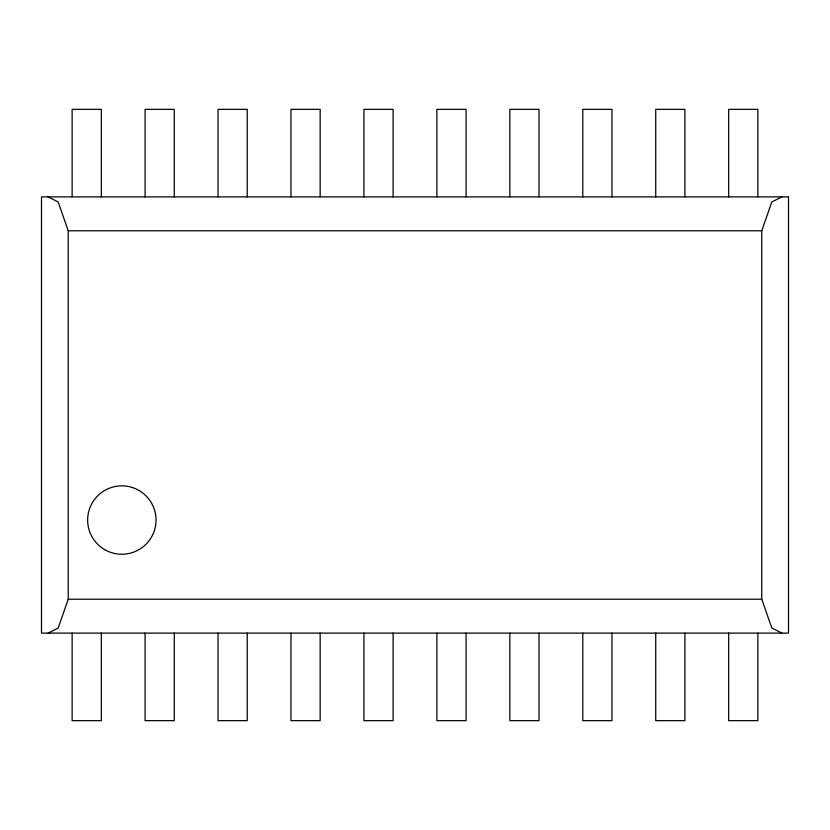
<?xml version="1.0" encoding="UTF-8"?>
<svg xmlns="http://www.w3.org/2000/svg" width="830" height="830" viewBox="0 0 830 830"><rect width="100%" height="100%" fill="white"/><g stroke="black" fill="none" stroke-linecap="round" stroke-linejoin="round"><path stroke-width="1.25" d="M48.119 196.886L58.173 201.96L68.236 230.782L68.236 599.218L58.173 628.04L48.119 633.114M781.881 633.114L771.827 628.04L761.764 599.218L761.764 230.782L771.827 201.96L781.881 196.886M68.236 230.782L761.764 230.782M68.236 599.218L761.764 599.218M757.863 196.886L757.863 109.342L728.678 109.342L728.678 196.886M757.863 633.114L757.863 720.658L728.678 720.658L728.678 633.114M684.916 196.886L684.916 109.342L655.731 109.342L655.731 196.886M684.916 633.114L684.916 720.658L655.731 720.658L655.731 633.114M611.959 196.886L611.959 109.342L582.785 109.342L582.785 196.886M611.959 633.114L611.959 720.658L582.785 720.658L582.785 633.114M539.012 196.886L539.012 109.342L509.838 109.342L509.838 196.886M539.012 633.114L539.012 720.658L509.838 720.658L509.838 633.114M466.066 196.886L466.066 109.342L436.881 109.342L436.881 196.886M466.066 633.114L466.066 720.658L436.881 720.658L436.881 633.114M393.119 196.886L393.119 109.342L363.934 109.342L363.934 196.886M393.119 633.114L393.119 720.658L363.934 720.658L363.934 633.114M320.162 196.886L320.162 109.342L290.988 109.342L290.988 196.886M320.162 633.114L320.162 720.658L290.988 720.658L290.988 633.114M247.216 196.886L247.216 109.342L218.041 109.342L218.041 196.886M247.216 633.114L247.216 720.658L218.041 720.658L218.041 633.114M174.269 196.886L174.269 109.342L145.084 109.342L145.084 196.886M174.269 633.114L174.269 720.658L145.084 720.658L145.084 633.114M101.322 196.886L101.322 109.342L72.137 109.342L72.137 196.886M101.322 633.114L101.322 720.658L72.137 720.658L72.137 633.114M788.5 196.886L41.5 196.886L41.5 633.114L788.5 633.114L788.5 196.886M104.736 549.668A34.196 34.196 0 0 0 156.03 520.047A34.196 34.196 0 0 0 104.736 490.437A34.196 34.196 0 0 0 104.736 549.668"/></g></svg>
